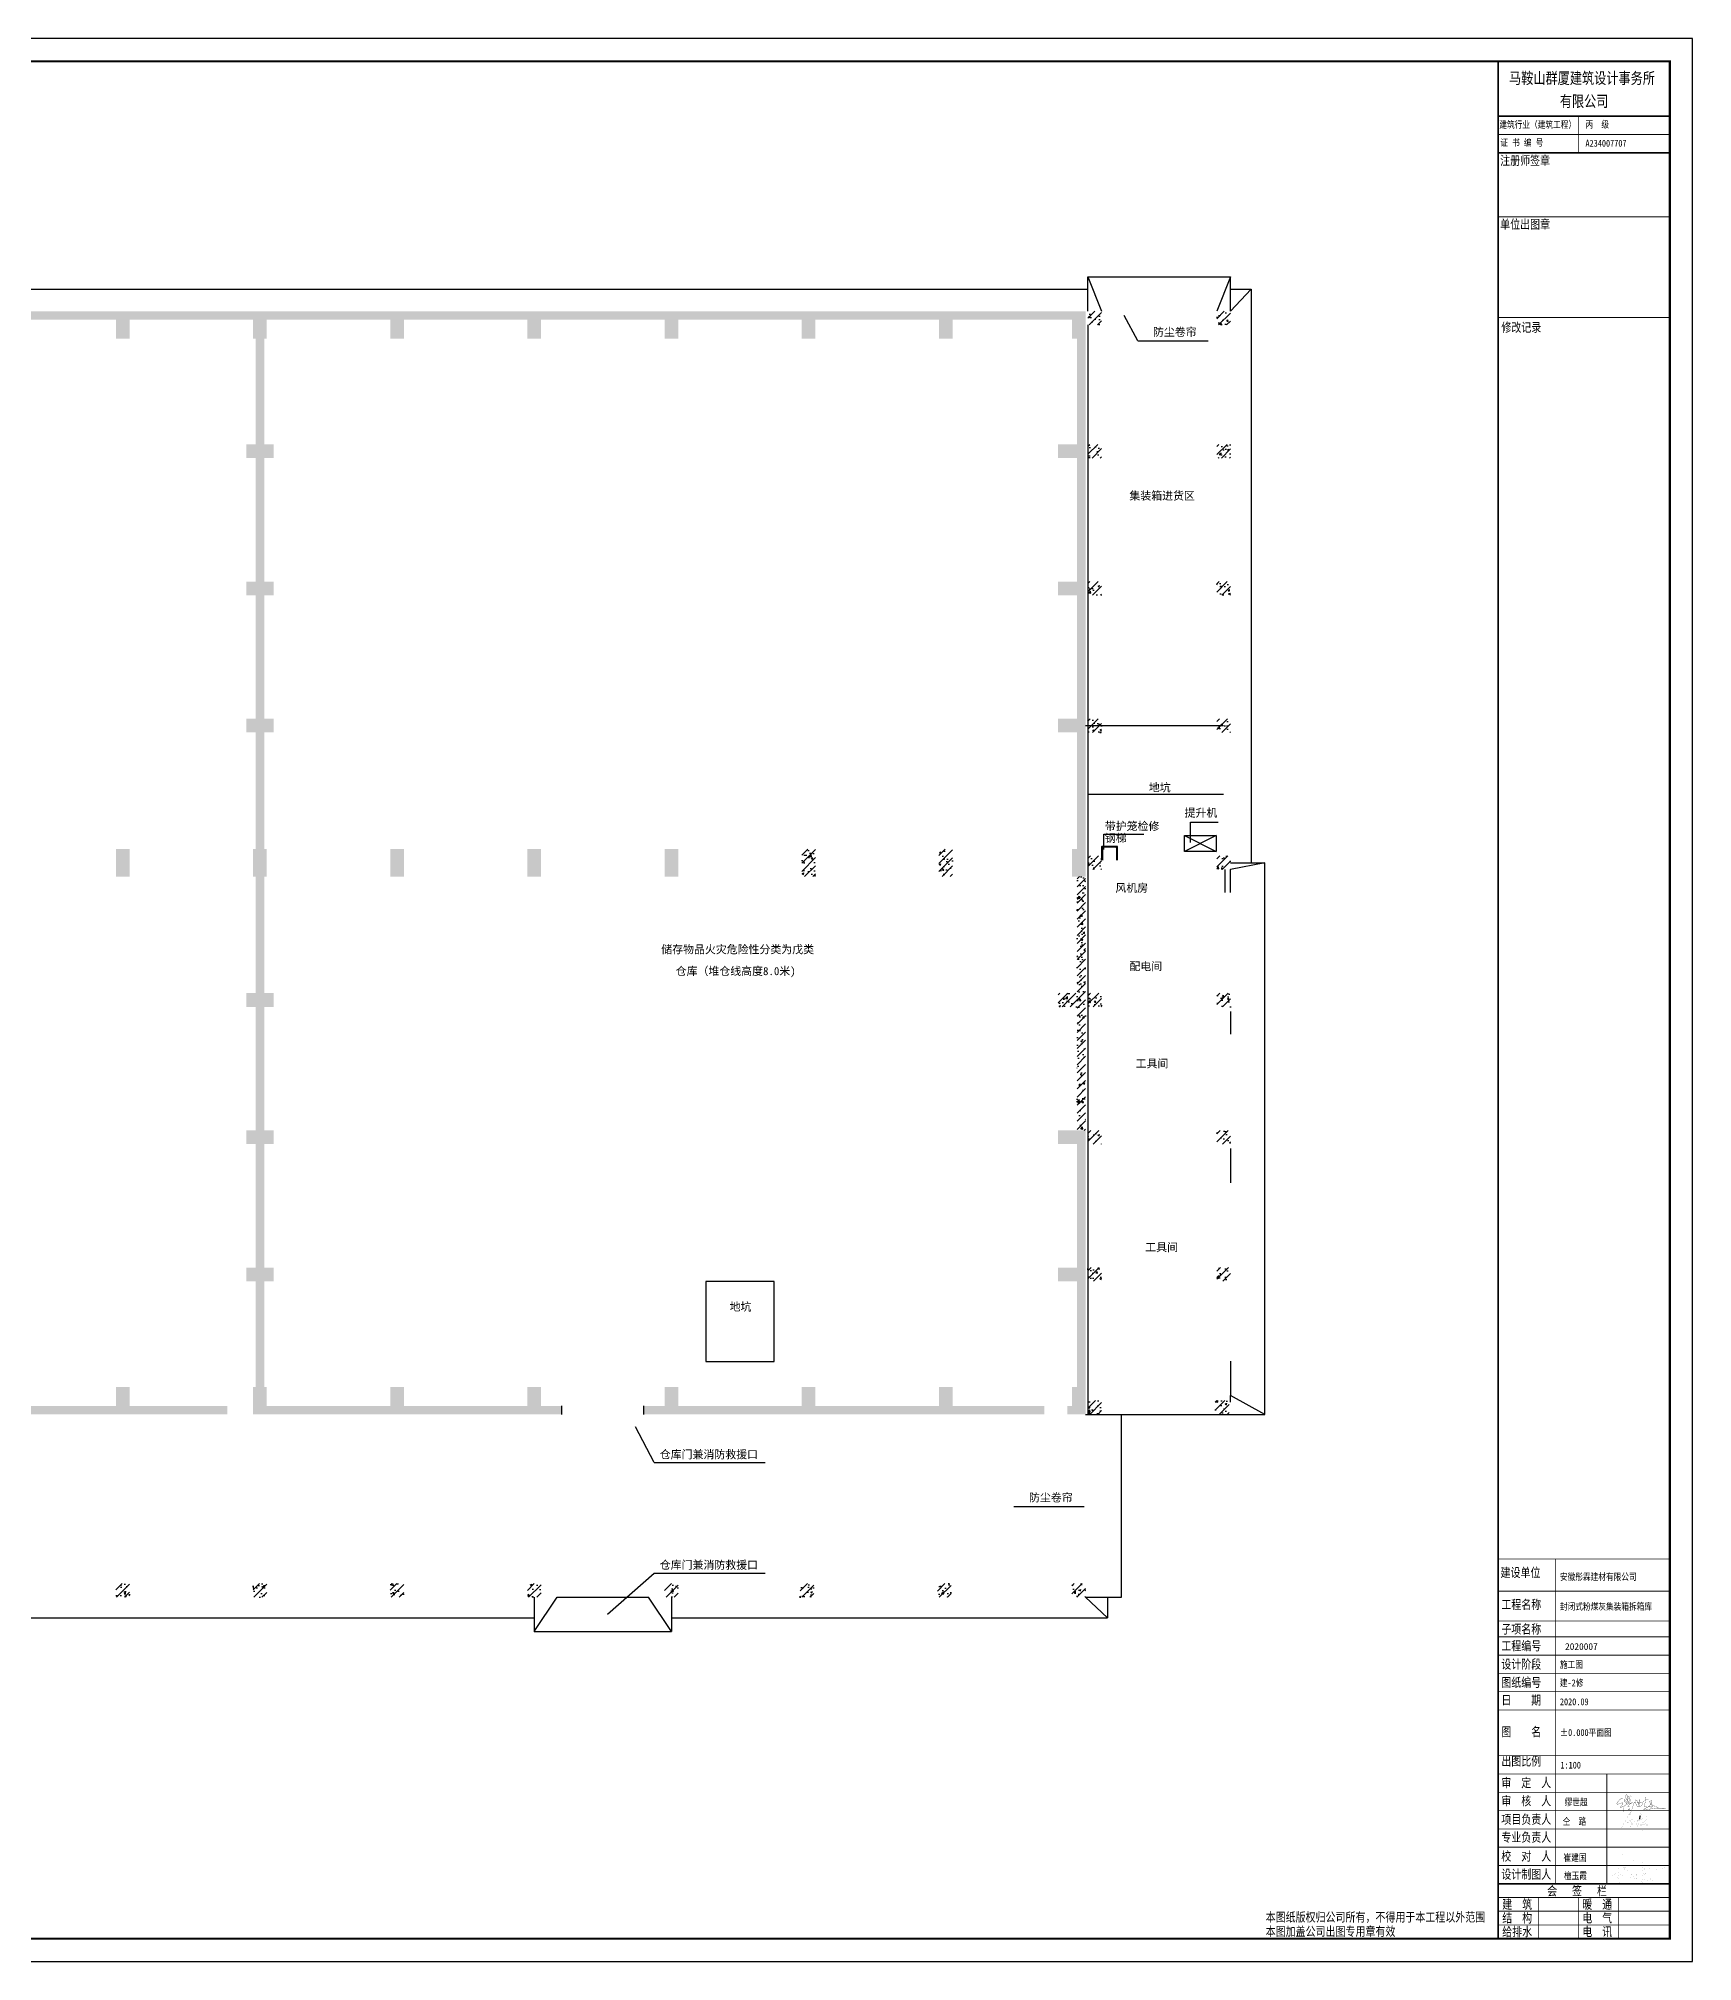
# Model space of a CAD drawing. Extents: x -405456 to 360097, y -329918 to 177160.
# Drawn here: x 287733 to 360097, y -17362 to 66738 of the extents above; entities that cross this region are included whole.
import ezdxf

# ---------------------------------------------------------------- set-up
doc = ezdxf.new("R2010")
doc.units = 0
doc.header["$LTSCALE"] = 1000
doc.header["$MEASUREMENT"] = 0
doc.layers.add('PUB_TITLE', color=4, linetype='Continuous')
doc.layers.add('图签', color=120, linetype='Continuous')
doc.styles.add('-宋体', font='', dxfattribs={"width": 0.8})
doc.styles.get("Standard").update_dxf_attribs({"font": 'gbenor.shx', "bigfont": 'gbcbig.shx'})
doc.styles.add('图签', font='', dxfattribs={"width": 0.8})
doc.styles.get('-宋体').set_extended_font_data('SimSun')
doc.styles.get('图签').set_extended_font_data('SimSun')
pattern_1 = [(45, (182418.1, 855.4), (-176.7767, 176.7767), []), (50, (182418.1, 855.4), (717.2602, -62.7521), [75, -825]), (355, (182418.1, 855.4), (-138.7513, 752.192), [60, -660]), (100.4514, (182477.86, 850.2), (578.5094, 689.4395), [63.7402, -701.142]), (46.1842, (182418.1, 1055.4), (1067.241, -165.519), [112.5, -1237.5]), (96.6356, (182507, 1041.6), (934.663, 974.118), [95.61, -1051.713]), (351.1842, (182418.1, 1055.4), (934.662, 974.1186), [90, -990]), (21, (182518.1, 1005.4), (596.907, -402.6189), [75, -825]), (326, (182518.1, 1005.4), (243.3153, 725.15), [60, -660]), (71.4514, (182567.8, 971.85), (840.2226, 322.5305), [63.7402, -701.142]), (37.5, (182418.1, 855.4), (12.15986, 332.89385), [0, -652, 0, -670, 0, -662.5]), (7.5, (182418.1, 855.4), (263.0695, 394.4117), [0, -382, 0, -637, 0, -252.5]), (327.5, (182195.1, 855.4), (533.82244, -22.55487), [0, -250, 0, -780, 0, -1035]), (317.5, (182095.1, 855.4), (583.1862, 100.105), [0, -325, 0, -518, 0, -735])]
pattern_2 = [(45, (182353.1, 855.4), (-176.7767, 176.7767), []), (50, (182353.1, 855.4), (717.2602, -62.7521), [75, -825]), (355, (182353.1, 855.4), (-138.7513, 752.192), [60, -660]), (100.4514, (182412.86, 850.2), (578.5094, 689.4395), [63.7402, -701.142]), (46.1842, (182353.1, 1055.4), (1067.241, -165.519), [112.5, -1237.5]), (96.6356, (182442, 1041.6), (934.663, 974.118), [95.61, -1051.713]), (351.1842, (182353.1, 1055.4), (934.662, 974.1186), [90, -990]), (21, (182453.1, 1005.4), (596.907, -402.6189), [75, -825]), (326, (182453.1, 1005.4), (243.3153, 725.15), [60, -660]), (71.4514, (182502.8, 971.85), (840.2226, 322.5305), [63.7402, -701.142]), (37.5, (182353.1, 855.4), (12.15986, 332.89385), [0, -652, 0, -670, 0, -662.5]), (7.5, (182353.1, 855.4), (263.0695, 394.4117), [0, -382, 0, -637, 0, -252.5]), (327.5, (182130.1, 855.4), (533.82244, -22.55487), [0, -250, 0, -780, 0, -1035]), (317.5, (182030.1, 855.4), (583.1862, 100.105), [0, -325, 0, -518, 0, -735])]
pattern_3 = [(45, (-151088.64, 0), (-176.7767, 176.7767), []), (50, (-151088.64, 0), (717.2602, -62.7521), [75, -825]), (355, (-151088.64, 0), (-138.7513, 752.1921), [60, -660]), (100.4514, (-151028.9, -5.2), (578.5094, 689.4395), [63.7402, -701.1421]), (46.1842, (-151088.6, 200), (1067.241, -165.519), [112.5, -1237.5]), (96.6356, (-150999.7, 186.2), (934.6627, 974.1179), [95.6103, -1051.713]), (351.1842, (-151088.6, 200), (934.662, 974.1186), [90, -990]), (21, (-150988.64, 150), (596.90705, -402.6189), [75, -825]), (326, (-150988.64, 150), (243.3153, 725.15), [60, -660]), (71.4514, (-150938.9, 116.45), (840.2226, 322.5305), [63.7402, -701.1421]), (37.5, (-151088.64, 0), (12.15986, 332.89385), [0, -652, 0, -670, 0, -662.5]), (7.5, (-151088.64, 0), (263.06954, 394.4117), [0, -382, 0, -637, 0, -252.5]), (327.5, (-151311.64, 0), (533.82244, -22.55487), [0, -250, 0, -780, 0, -1035]), (317.5, (-151411.64, 0), (583.18617, 100.105), [0, -325, 0, -518, 0, -735])]

# ---------------------------------------------------------------- blocks, each defined once
blk = doc.blocks.new('0#竖图签')
at = {"layer": '图签'}
blk.add_line((-7500, 0), (0, 0), dxfattribs=at)
blk.add_lwpolyline([(-7500, 82100, 70, 70, 0), (-7500, 0, 40, 40, 0), (0, 0, 40, 40, 0), (0, 82100, 40, 40, 0), (-7500, 82100, 40, 40, 0), (-7500, 75299, 40, 40, 0)], format="xyseb", dxfattribs=at)
for points, const_width in [([(-7500, 79700), (0, 79700)], 70), ([(-4000, 79700), (-4000, 78100)], 35), ([(-7500, 78900), (0, 78900)], 35), ([(-7500, 78100), (0, 78100)], 70), ([(-7500, 75300), (0, 75300)], 35), ([(-7500, 70900), (0, 70900)], 35), ([(-7500, 70900), (0, 70900)], 35), ([(-7500, 16600), (0, 16600)], 35), ([(-5000, 16600), (-5000, 2400)], 35), ([(-7500, 15200), (0, 15200)], 35), ([(-7500, 13896), (0, 13896)], 35), ([(-7500, 13200), (0, 13200)], 35), ([(-7500, 12400), (0, 12400)], 35), ([(-7500, 11600), (0, 11600)], 35), ([(-7500, 10800), (0, 10800)], 35), ([(-7500, 10000), (0, 10000)], 35), ([(-7500, 8000), (0, 8000)], 35), ([(-7500, 7200), (0, 7200)], 35), ([(-2750, 7200), (-2750, 2400)], 35), ([(-7500, 6400), (0, 6400)], 35), ([(-7500, 5600), (0, 5600)], 35), ([(-7500, 4800), (0, 4800)], 35), ([(-7500, 4000), (0, 4000)], 35), ([(-7500, 3200), (0, 3200)], 35), ([(-7500, 2400), (0, 2400)], 70), ([(-7500, 2400), (0, 2400)], 35), ([(-7500, 1800), (0, 1800)], 35), ([(-5750, 0), (-5750, 1800)], 35), ([(-4000, 1800), (-4000, 0)], 35), ([(-2250, 1800), (-2250, 0)], 35), ([(-7500, 1200), (0, 1200)], 35), ([(-7500, 600), (0, 600)], 35), ([(-7500, 0), (0, 0)], 35)]:
    blk.add_lwpolyline(points, dxfattribs=dict(at, const_width=const_width))
at = {"layer": '图签', "style": '图签'}
for s, height, width, p in [('马鞍山群厦建筑设计事务所', 500, 0.78, (-7028, 81116)), ('有限公司', 500, 0.78, (-4808, 80106)), ('建筑行业（建筑工程） ', 300, 0.8, (-7454, 79185)), ('丙  级', 300, 0.8, (-3684, 79190)), ('  证 书 编 号', 300, 0.8, (-7767, 78395)), ('A234007707', 300, 0.8, (-3684, 78369)), ('注册师签章', 400, 0.8, (-7417, 77566)), ('单位出图章', 400, 0.8, (-7417, 74775)), ('修改记录', 400, 0.8, (-7365, 70269)), ('建设单位', 400, 0.8, (-7400, 15815)), ('工程名称', 400, 0.8, (-7365, 14415)), ('子项名称', 400, 0.8, (-7365, 13339)), ('工程编号', 400, 0.8, (-7365, 12607)), ('设计阶段', 400, 0.8, (-7365, 11807)), ('图纸编号', 400, 0.8, (-7365, 11007)), ('日    期', 400, 0.8, (-7365, 10237)), ('图    名', 400, 0.8, (-7365, 8852)), ('出图比例', 400, 0.8, (-7365, 7567)), ('审  定  人', 400, 0.8, (-7365, 6621)), ('审  核  人', 400, 0.8, (-7365, 5831)), ('项目负责人', 400, 0.8, (-7365, 5021)), ('专业负责人', 400, 0.8, (-7365, 4237)), ('校  对  人', 400, 0.8, (-7365, 3409)), ('设计制图人', 400, 0.8, (-7365, 2618)), ('建  筑', 400, 0.8, (-7325, 1305)), ('会   签   栏', 400, 0.8, (-5360, 1889)), ('暖  通', 400, 0.8, (-3825, 1305)), ('本图纸版权归公司所有，不得用于本工程以外范围', 400, 0.8, (-17674, 746)), ('结  构', 400, 0.8, (-7325, 705)), ('电  气', 400, 0.8, (-3825, 705)), ('本图加盖公司出图专用章有效', 400, 0.8, (-17674, 121)), ('给排水', 400, 0.8, (-7325, 105)), ('电  讯', 400, 0.8, (-3825, 105))]:
    blk.add_text(s, height=height, dxfattribs=dict(at, width=width)).set_placement(p)
blk = doc.blocks.new('11')
at = {"const_width": 9.8}
for points in [[(1649906, 20166), (1649863, 20182), (1649762, 20111), (1649691, 20015), (1649648, 19948), (1649677, 19916), (1649778, 19959), (1649899, 19994), (1649921, 19971), (1649921, 19935), (1649880, 19892), (1649825, 19814), (1649813, 19779), (1649825, 19769), (1649897, 19822), (1649970, 19840), (1649970, 19801), (1649932, 19608)], [(1649970, 19840), (1650001, 19863), (1649996, 19905), (1650003, 20128), (1650027, 20241), (1650057, 20332), (1650087, 20344), (1650108, 20295), (1650115, 20216), (1650063, 20127), (1650037, 20041), (1650064, 19970), (1650070, 19917), (1650001, 19863)], [(1650067, 19945), (1650133, 20000), (1650177, 19982), (1650240, 20048), (1650276, 20157), (1650277, 20267), (1650238, 20291), (1650169, 20279), (1650126, 20241), (1650115, 20216)], [(1650149, 20180), (1650191, 20220), (1650224, 20199), (1650221, 20144), (1650183, 20061), (1650146, 20032), (1650124, 20079), (1650124, 20132), (1650107, 20172)], [(1650170, 20200), (1650115, 20152)], [(1650886, 20252), (1650927, 20157), (1650914, 20044), (1650877, 19946), (1650852, 19842), (1650867, 19825), (1650982, 19851), (1651052, 19848), (1651046, 19818), (1650978, 19786), (1650863, 19729), (1650835, 19698), (1650828, 19681), (1651093, 19712), (1651455, 19759), (1651637, 19759), (1651819, 19731)], [(1650064, 19970), (1650087, 20048), (1650124, 20105), (1650089, 20171)], [(1650070, 19917), (1650214, 19959), (1650351, 20004)], [(1650351, 20004), (1650236, 19938), (1650186, 19900), (1650143, 19854), (1650135, 19840), (1650220, 19836), (1650214, 19762), (1650175, 19707), (1650162, 19681), (1650225, 19685), (1650267, 19651), (1650279, 19611), (1650264, 19565), (1650293, 19638), (1650416, 20004), (1650481, 20010), (1650736, 20020), (1650671, 20018), (1650649, 19885), (1650610, 19892), (1650587, 19965), (1650568, 20039), (1650519, 20104), (1650473, 20114), (1650480, 20045), (1650493, 19942), (1650531, 19853), (1650577, 19828), (1650675, 19831), (1650748, 19879), (1650790, 20010), (1650837, 20063), (1650954, 20120), (1651027, 20136)], [(1650603, 19915), (1650632, 20044), (1650648, 20121), (1650667, 20084), (1650671, 20018)], [(1651236, 19859), (1651046, 19818), (1651137, 19931), (1651204, 19877), (1651170, 20003), (1651182, 20089), (1651079, 20053), (1651098, 20000), (1651154, 19960), (1651112, 19900)], [(1651819, 19731), (1651502, 19759), (1651242, 19873), (1651214, 19814), (1651130, 19759), (1651143, 19719)]]:
    blk.add_lwpolyline(points, dxfattribs=at)
blk = doc.blocks.new('9')
blk.add_line((102146, 74831), (101657, 72045))
at = {"const_width": 50}
for points in [[(86440, 64465), (93649, 77517), (93294, 75200), (96276, 72187), (91695, 70506), (90606, 69586), (90911, 68858), (92628, 69656), (94120, 69990), (94859, 69715), (95217, 69015), (94800, 67744), (93324, 65239), (97646, 70339), (98740, 69065), (99858, 71215), (100523, 71343), (100027, 70127), (98825, 67243)], [(98825, 67243), (99886, 68741), (100905, 68770), (100053, 66278)], [(99426, 68685), (98843, 69263)], [(101361, 70467), (101034, 71129), (100523, 71343), (101657, 72045), (104315, 73386), (106829, 74015), (108213, 74223), (108905, 73843), (108576, 72858), (107435, 71285), (105404, 69836), (103618, 68400), (102552, 67530), (102552, 66987), (103077, 67023), (104392, 67592), (105627, 68009), (107264, 68313), (108008, 67891), (108162, 67268), (107370, 65715), (105147, 63439), (103745, 62393)], [(100905, 68770), (101361, 70467), (102138, 70843), (103960, 72419), (104315, 73386), (104585, 74207), (104732, 75333), (104487, 75859), (103457, 75823), (102244, 75565), (102146, 74831), (102775, 78245)]]:
    blk.add_lwpolyline(points, dxfattribs=at)
blk = doc.blocks.new('ccjjgg')
at = {"const_width": 100}
for points in [[(1391860, 954457), (1401799, 984946), (1415207, 999023), (1442703, 986308), (1449066, 964738), (1453291, 918290), (1442668, 874201), (1440371, 826603), (1412458, 850089), (1379404, 891190), (1331658, 882383), (1282444, 847887), (1247185, 805319), (1237636, 766420), (1258938, 757613), (1350022, 780365), (1401440, 803117), (1437517, 829005), (1502807, 836144), (1607847, 872842), (1624442, 878639), (1502807, 836144), (1401440, 803117), (1438510, 771123), (1373339, 717131), (1330235, 672305), (1305494, 640992), (1194160, 619567), (1112515, 602263), (888230, 470430), (1100508, 595206), (1198176, 598260), (1248919, 553678), (1288189, 490215), (1272639, 206660), (1288189, 490215), (1305494, 640992), (1462386, 675870), (1500086, 704447), (1438510, 771123), (1500086, 704447), (1691376, 723059), (1500086, 704447), (1497846, 631437), (1489776, 517347), (1475000, 476747), (1579356, 525652), (1633843, 516425), (1475000, 334644), (1633843, 516425), (1722897, 659913), (1763098, 720574), (1814784, 753364), (1908312, 777956), (1896005, 804188), (1870572, 824681), (1843499, 805827), (1831192, 748445), (1838576, 681226), (1864009, 660733), (1931283, 658274), (1909953, 721394), (1908312, 777956), (1908312, 777956), (1937026, 799269), (1972304, 796810), (1985431, 764840), (1968202, 715656), (1955076, 687784), (1931283, 658274), (1900108, 638600), (1853344, 612368), (1857446, 590235), (1879597, 545969), (1914055, 481209), (1917336, 546789), (1931283, 598432), (1914875, 629583), (1853344, 612368), (1879597, 545969), (1839632, 522985), (1769851, 517799), (1746206, 520680), (1878586, 465533), (1951323, 423798), (2003317, 549233), (2039576, 650157), (2045403, 670859), (2087489, 608105), (2096828, 504643), (2093582, 406305), (2092775, 381865), (2198590, 416426), (2282904, 425106), (2270640, 439913), (2248157, 466973), (2203519, 468429), (2205457, 506500), (2176396, 540699), (2180916, 588449), (2221602, 616841), (2255183, 609097), (2246142, 534247), (2179598, 536931), (2155608, 675594), (2190703, 722892), (2241049, 720710), (2251131, 700965), (2257181, 669535), (2255183, 609097), (2246142, 534247), (2203519, 468429), (2269320, 484334), (2356371, 507224), (2373781, 512717), (2323383, 583216), (2302128, 776576), (2313525, 826192), (2350971, 836766), (2378648, 821312), (2417722, 793657), (2438502, 683767), (2470906, 577952), (2468386, 413822), (2459139, 379944), (2394410, 409716)], [(2374888, 609904), (2391327, 579106), (2374888, 609904)]]:
    blk.add_lwpolyline(points, dxfattribs=at)
blk = doc.blocks.new('ee')
at = {"const_width": 0.875}
for points in [[(133402, -8296), (133607, -8267), (133798, -8191), (133916, -8138), (134030, -8114), (133922, -8137), (133881, -7954), (133930, -8228), (133892, -8317), (133835, -8452), (133857, -8457), (133911, -8395), (133927, -8274), (133960, -8249), (133993, -8133)], [(133927, -8274), (133941, -8581)], [(134102, -7813), (134161, -7903), (134024, -8000), (134042, -8025), (134067, -8051), (134049, -8124), (134074, -8284)], [(134161, -7903), (134134, -7956), (134269, -7923), (134300, -7935), (134249, -7981), (134170, -8020), (134095, -8037), (134073, -8058)], [(134074, -8284), (134080, -8144), (134137, -8110), (134173, -8080), (134231, -8064), (134273, -8064), (134333, -8071), (134372, -8111), (134381, -8145), (134358, -8183), (134334, -8230), (134285, -8265), (134235, -8279), (134200, -8287), (134178, -8383), (134191, -8409), (134200, -8443), (134125, -8511), (134343, -8493), (134394, -8480), (134399, -8410), (134421, -8314), (134457, -8228), (134500, -8156), (134599, -8121), (134666, -8106), (134705, -8106), (134705, -8126), (134705, -8172), (134686, -8219), (134640, -8243), (134589, -8262), (134560, -8290), (134540, -8319), (134519, -8346), (134519, -8372), (134537, -8362), (134571, -8341), (134599, -8322), (134612, -8295), (134626, -8276), (134640, -8257), (134677, -8241), (134687, -8241), (134686, -8268), (134657, -8321), (134613, -8400), (134577, -8466), (134572, -8498), (134640, -8459), (134731, -8372), (134772, -8290), (134786, -8262), (134762, -8250), (134796, -8234), (134832, -8155), (134852, -8125), (134935, -8093), (134942, -8010), (134961, -8171), (135023, -8196), (135019, -8242), (134983, -8251), (134935, -8257), (134962, -8286), (134966, -8332), (134943, -8340), (134914, -8340), (134897, -8329), (134895, -8388), (134909, -8453), (134919, -8541), (134941, -8574), (134950, -8541), (134953, -8491), (134958, -8454), (134990, -8391), (135012, -8384), (135011, -8437), (135006, -8466), (135017, -8476), (135024, -8444), (135030, -8425), (135038, -8399), (135040, -8294), (135052, -8258), (135058, -8209), (135071, -8185), (135103, -8182), (135116, -8209), (135110, -8265), (135111, -8310), (135144, -8343), (135233, -8328), (135286, -8354), (135318, -8378), (135313, -8415), (135296, -8447), (135249, -8474), (135205, -8488), (135144, -8492), (135114, -8478), (135091, -8444), (135082, -8420), (135135, -8423), (135176, -8429), (135223, -8442), (135273, -8451), (135325, -8464), (135358, -8473), (135383, -8486), (135401, -8513)], [(135081, -8013), (135030, -7971), (134989, -7943), (134931, -7932), (134880, -7902), (134881, -7880), (134931, -7868), (134967, -7875), (134982, -7884), (135001, -7912), (135034, -7955), (135117, -7969), (135164, -7975), (135193, -7977), (135342, -7923), (135626, -7860), (135759, -7841), (135864, -7830), (135935, -7848), (135951, -7881), (135933, -7921), (135817, -7966), (135732, -7989), (135645, -8002), (135407, -8020), (135340, -8009), (135266, -8000), (135187, -7979)], [(135052, -8183), (135079, -8067), (135081, -8013), (135018, -8033), (134969, -8017), (134943, -7988), (134942, -8010)], [(135184, -7976), (135081, -8013)]]:
    blk.add_lwpolyline(points, dxfattribs=at)

msp = doc.modelspace()

# ---------------------------------------------------------------- hatches: boundary and pattern name
h = msp.add_hatch()
h.set_pattern_fill('钢筋混凝土', color=256, scale=100, style=0)
h.set_pattern_definition(pattern_1)
h.paths.add_polyline_path([(291723.7, 54807.5), (291123.7, 54807.5), (291123.7, 53607.5), (291723.7, 53607.5)])
h.paths.add_polyline_path([(291123.7, 54807.5), (285723.7, 54807.5), (285723.7, 54437.5), (291123.7, 54437.5)])
h.paths.add_polyline_path([(285723.7, 54807.5), (285123.7, 54807.5), (285123.7, 53607.5), (285723.7, 53607.5)])
h.paths.add_polyline_path([(285123.7, 54807.5), (279723.7, 54807.5), (279723.7, 54437.5), (285123.7, 54437.5)])
h.paths.add_polyline_path([(279723.7, 54807.5), (279123.7, 54807.5), (279123.7, 53607.5), (279723.7, 53607.5)])
h.paths.add_polyline_path([(297123.7, 54807.5), (291723.7, 54807.5), (291723.7, 54437.5), (297123.7, 54437.5)])
h.paths.add_polyline_path([(297723.7, 54807.5), (297123.7, 54807.5), (297123.7, 53607.5), (297723.7, 53607.5)])
h.paths.add_polyline_path([(303123.7, 54807.5), (297723.7, 54807.5), (297723.7, 54437.5), (303123.7, 54437.5)])
h.paths.add_polyline_path([(303723.7, 54807.5), (303123.7, 54807.5), (303123.7, 53607.5), (303723.7, 53607.5)])
h = msp.add_hatch()
h.set_pattern_fill('钢筋混凝土', color=256, scale=100, style=0)
h.set_pattern_definition(pattern_1)
h.paths.add_polyline_path([(309723.7, 54807.5), (309123.7, 54807.5), (309123.7, 53607.5), (309723.7, 53607.5)])
h.paths.add_polyline_path([(309123.7, 54807.5), (303723.7, 54807.5), (303723.7, 54437.5), (309123.7, 54437.5)])
h.paths.add_polyline_path([(315123.7, 54807.5), (309723.7, 54807.5), (309723.7, 54437.5), (315123.7, 54437.5)])
h.paths.add_polyline_path([(321123.7, 54807.5), (315723.7, 54807.5), (315723.7, 54437.5), (321123.7, 54437.5)])
h.paths.add_polyline_path([(315723.7, 54807.5), (315123.7, 54807.5), (315123.7, 53607.5), (315723.7, 53607.5)])
h.paths.add_polyline_path([(321723.7, 54807.5), (321123.7, 54807.5), (321123.7, 53607.5), (321723.7, 53607.5)])
h.paths.add_polyline_path([(327123.7, 54807.5), (321723.7, 54807.5), (321723.7, 54437.5), (327123.7, 54437.5)])
h.paths.add_polyline_path([(327723.7, 54807.5), (327123.7, 54807.5), (327123.7, 53607.5), (327723.7, 53607.5)])
h.paths.add_polyline_path([(332943.7, 54807.5), (327723.7, 54807.5), (327723.7, 54437.5), (332943.7, 54437.5)])
h = msp.add_hatch()
h.set_pattern_fill('钢筋混凝土', color=256, scale=100, style=0)
h.set_pattern_definition(pattern_1)
h.paths.add_polyline_path([(333543.7, 54807.5), (332943.7, 54807.5), (332943.7, 53607.5), (333543.7, 53607.5)])
h.paths.add_polyline_path([(333543.7, 53607.5), (333173.7, 53607.5), (333173.7, 48987.5), (333543.7, 48987.5)])
h.paths.add_polyline_path([(333543.7, 48987.5), (332343.7, 48987.5), (332343.7, 48387.5), (333543.7, 48387.5)])
h.paths.add_polyline_path([(333543.7, 42987.5), (332343.7, 42987.5), (332343.7, 42387.5), (333543.7, 42387.5)])
h.paths.add_polyline_path([(333543.7, 48387.5), (333173.7, 48387.5), (333173.7, 42987.5), (333543.7, 42987.5)])
h.paths.add_polyline_path([(333543.7, 36987.5), (332343.7, 36987.5), (332343.7, 36387.5), (333543.7, 36387.5)])
h.paths.add_polyline_path([(333543.7, 42387.5), (333173.7, 42387.5), (333173.7, 36987.5), (333543.7, 36987.5)])
h.paths.add_polyline_path([(333543.7, 36387.5), (333173.7, 36387.5), (333173.7, 31287.5), (333543.7, 31287.5)])
h.paths.add_polyline_path([(333543.7, 31287.5), (332943.7, 31287.5), (332943.7, 30087.5), (333543.7, 30087.5)])
h = msp.add_hatch()
h.set_pattern_fill('钢筋混凝土', color=256, scale=100, style=0)
h.set_pattern_definition([(45, (182353.1, 790.4), (-176.7767, 176.7767), []), (50, (182353.1, 790.4), (717.2602, -62.7521), [75, -825]), (355, (182353.1, 790.4), (-138.7513, 752.192), [60, -660]), (100.4514, (182412.86, 785.2), (578.5094, 689.4395), [63.7402, -701.142]), (46.1842, (182353.1, 990.4), (1067.241, -165.519), [112.5, -1237.5]), (96.6356, (182442, 976.6), (934.663, 974.118), [95.61, -1051.713]), (351.1842, (182353.1, 990.4), (934.662, 974.1186), [90, -990]), (21, (182453.1, 940.4), (596.907, -402.6189), [75, -825]), (326, (182453.1, 940.4), (243.3153, 725.15), [60, -660]), (71.4514, (182502.8, 906.85), (840.2226, 322.5305), [63.7402, -701.142]), (37.5, (182353.1, 790.4), (12.15986, 332.89385), [0, -652, 0, -670, 0, -662.5]), (7.5, (182353.1, 790.4), (263.0695, 394.4117), [0, -382, 0, -637, 0, -252.5]), (327.5, (182130.1, 790.4), (533.82244, -22.55487), [0, -250, 0, -780, 0, -1035]), (317.5, (182030.1, 790.4), (583.1862, 100.105), [0, -325, 0, -518, 0, -735])])
h.paths.add_polyline_path([(333643.7, 54207.5), (334243.7, 54207.5), (334243.7, 54807.5), (333643.7, 54807.5)])
h.paths.add_polyline_path([(339283.7, 54207.5), (339883.7, 54207.5), (339883.7, 54807.5), (339283.7, 54807.5)])
h = msp.add_hatch()
h.set_pattern_fill('钢筋混凝土', color=256, scale=100, style=0)
h.set_pattern_definition(pattern_3)
h.paths.add_polyline_path([(297238.7, 48987.5), (297608.7, 48987.5), (297608.7, 53607.5), (297238.7, 53607.5)])
h.paths.add_polyline_path([(296823.7, 48987.5), (296823.7, 48387.5), (298023.7, 48387.5), (298023.7, 48987.5)])
h.paths.add_polyline_path([(297608.7, 48387.5), (297238.7, 48387.5), (297238.7, 42987.5), (297608.7, 42987.5)])
h.paths.add_polyline_path([(298023.7, 42387.5), (298023.7, 42987.5), (296823.7, 42987.5), (296823.7, 42387.5)])
h.paths.add_polyline_path([(297608.7, 42387.5), (297238.7, 42387.5), (297238.7, 36987.5), (297608.7, 36987.5)])
h = msp.add_hatch()
h.set_pattern_fill('钢筋混凝土', color=256, scale=100, style=0)
h.set_pattern_definition(pattern_2)
h.paths.add_polyline_path([(333643.7, 48987.5), (333643.7, 48387.5), (334243.7, 48387.5), (334243.7, 48987.5)])
h.paths.add_polyline_path([(339283.7, 48987.5), (339283.7, 48387.5), (339883.7, 48387.5), (339883.7, 48987.5)])
h = msp.add_hatch()
h.set_pattern_fill('钢筋混凝土', color=256, scale=100, style=0)
h.set_pattern_definition(pattern_2)
h.paths.add_polyline_path([(333643.7, 42987.5), (333643.7, 42387.5), (334243.7, 42387.5), (334243.7, 42987.5)])
h.paths.add_polyline_path([(339283.7, 42987.5), (339283.7, 42387.5), (339883.7, 42387.5), (339883.7, 42987.5)])
h = msp.add_hatch()
h.set_pattern_fill('钢筋混凝土', color=256, scale=100, style=0)
h.set_pattern_definition(pattern_3)
h.paths.add_polyline_path([(297608.7, 36387.5), (297238.7, 36387.5), (297238.7, 31287.5), (297608.7, 31287.5)])
h.paths.add_polyline_path([(297238.7, 24987.5), (297608.7, 24987.5), (297608.7, 30087.5), (297238.7, 30087.5)])
h.paths.add_polyline_path([(296823.7, 24987.5), (296823.7, 24387.5), (298023.7, 24387.5), (298023.7, 24987.5)])
h.paths.add_polyline_path([(297608.7, 24387.5), (297238.7, 24387.5), (297238.7, 18987.5), (297608.7, 18987.5)])
h.paths.add_polyline_path([(296823.7, 18987.5), (296823.7, 18387.5), (298023.7, 18387.5), (298023.7, 18987.5)])
h.paths.add_polyline_path([(297608.7, 18387.5), (297238.7, 18387.5), (297238.7, 12987.5), (297608.7, 12987.5)])
h.paths.add_polyline_path([(298023.7, 12387.5), (298023.7, 12987.5), (296823.7, 12987.5), (296823.7, 12387.5)])
h.paths.add_polyline_path([(297608.7, 12387.5), (297238.7, 12387.5), (297238.7, 7767.5), (297608.7, 7767.5)])
h.paths.add_polyline_path([(298023.7, 36387.5), (298023.7, 36987.5), (296823.7, 36987.5), (296823.7, 36387.5)])
h = msp.add_hatch()
h.set_pattern_fill('钢筋混凝土', color=256, scale=100, style=0)
h.set_pattern_definition(pattern_2)
h.paths.add_polyline_path([(334243.7, 36987.5), (333643.7, 36987.5), (333643.7, 36387.5), (334243.7, 36387.5)])
h.paths.add_polyline_path([(339283.7, 36387.5), (339883.7, 36387.5), (339883.7, 36987.5), (339283.7, 36987.5)])
h = msp.add_hatch()
h.set_pattern_fill('钢筋混凝土', color=256, scale=100, style=0)
h.set_pattern_definition(pattern_1)
h.paths.add_polyline_path([(291723.7, 31287.5), (291123.7, 31287.5), (291123.7, 30087.5), (291723.7, 30087.5)])
h.paths.add_polyline_path([(297723.7, 31287.5), (297123.7, 31287.5), (297123.7, 30087.5), (297723.7, 30087.5)])
h.paths.add_polyline_path([(303723.7, 31287.5), (303123.7, 31287.5), (303123.7, 30087.5), (303723.7, 30087.5)])
h.paths.add_polyline_path([(309123.7, 30087.5), (309723.7, 30087.5), (309723.7, 31287.5), (309123.7, 31287.5)])
h.paths.add_polyline_path([(315723.7, 31287.5), (315123.7, 31287.5), (315123.7, 30087.5), (315723.7, 30087.5)])
h = msp.add_hatch()
h.set_pattern_fill('钢筋混凝土', color=256, scale=100, style=0)
h.set_pattern_definition(pattern_1)
h.paths.add_polyline_path([(321723.7, 31287.5), (321123.7, 31287.5), (321123.7, 30087.5), (321723.7, 30087.5)])
h.paths.add_polyline_path([(327123.7, 30087.5), (327723.7, 30087.5), (327723.7, 31287.5), (327123.7, 31287.5)])
h = msp.add_hatch()
h.set_pattern_fill('钢筋混凝土', color=256, scale=100, style=0)
h.set_pattern_definition(pattern_2)
h.paths.add_polyline_path([(339283.7, 30387.5), (339883.7, 30387.5), (339883.7, 30987.5), (339283.7, 30987.5)])
h.paths.add_polyline_path([(333643.7, 30987.5), (333643.7, 30387.5), (334243.7, 30387.5), (334243.7, 30987.5)])
h = msp.add_hatch()
h.set_pattern_fill('钢筋混凝土', color=256, scale=100, style=0)
h.set_pattern_definition(pattern_1)
h.paths.add_polyline_path([(333543.7, 24987.5), (332343.7, 24987.5), (332343.7, 24387.5), (333543.7, 24387.5)])
h.paths.add_polyline_path([(333543.7, 30087.5), (333173.7, 30087.5), (333173.7, 24987.5), (333543.7, 24987.5)])
h.paths.add_polyline_path([(333543.7, 24387.5), (333173.7, 24387.5), (333173.7, 18987.5), (333543.7, 18987.5)])
h = msp.add_hatch()
h.set_pattern_fill('钢筋混凝土', color=256, scale=100, style=0)
h.set_pattern_definition(pattern_2)
h.paths.add_polyline_path([(333643.7, 24987.5), (333643.7, 24387.5), (334243.7, 24387.5), (334243.7, 24987.5)])
h.paths.add_polyline_path([(339883.7, 24987.5), (339283.7, 24987.5), (339283.7, 24387.5), (339883.7, 24387.5)])
h = msp.add_hatch()
h.set_pattern_fill('钢筋混凝土', color=256, scale=100, style=0)
h.set_pattern_definition(pattern_3)
h.paths.add_polyline_path([(310623.7, 6937.5), (309723.7, 6937.5), (309723.7, 6567.5), (310623.7, 6567.5)])
h.paths.add_polyline_path([(309123.7, 6937.5), (303723.7, 6937.5), (303723.7, 6567.5), (309123.7, 6567.5)])
h.paths.add_polyline_path([(303723.7, 7767.5), (303123.7, 7767.5), (303123.7, 6567.5), (303723.7, 6567.5)])
h.paths.add_polyline_path([(303123.7, 6937.5), (297723.7, 6937.5), (297723.7, 6567.5), (303123.7, 6567.5)])
h.paths.add_polyline_path([(309723.7, 7767.5), (309123.7, 7767.5), (309123.7, 6567.5), (309723.7, 6567.5)])
h.paths.add_polyline_path([(315723.7, 7767.5), (315123.7, 7767.5), (315123.7, 6567.5), (315723.7, 6567.5)])
h.paths.add_polyline_path([(315123.7, 6937.5), (314223.7, 6937.5), (314223.7, 6567.5), (315123.7, 6567.5)])
h.paths.add_polyline_path([(321123.7, 6937.5), (315723.7, 6937.5), (315723.7, 6567.5), (321123.7, 6567.5)])
h.paths.add_polyline_path([(321723.7, 7767.5), (321123.7, 7767.5), (321123.7, 6567.5), (321723.7, 6567.5)])
h.paths.add_polyline_path([(327123.7, 6937.5), (321723.7, 6937.5), (321723.7, 6567.5), (327123.7, 6567.5)])
h.paths.add_polyline_path([(327723.7, 7767.5), (327123.7, 7767.5), (327123.7, 6567.5), (327723.7, 6567.5)])
h.paths.add_polyline_path([(331743.7, 6937.5), (327723.7, 6937.5), (327723.7, 6567.5), (331743.7, 6567.5)])
h.paths.add_polyline_path([(333543.7, 7767.5), (332943.7, 7767.5), (332943.7, 6567.5), (333543.7, 6567.5)])
h.paths.add_polyline_path([(332943.7, 6937.5), (332743.7, 6937.5), (332743.7, 6752.5), (332743.7, 6567.5), (332943.7, 6567.5)])
h.paths.add_polyline_path([(333543.7, 12387.5), (333173.7, 12387.5), (333173.7, 7767.5), (333543.7, 7767.5)])
h.paths.add_polyline_path([(333543.7, 12987.5), (332343.7, 12987.5), (332343.7, 12387.5), (333543.7, 12387.5)])
h.paths.add_polyline_path([(333543.7, 18387.5), (333173.7, 18387.5), (333173.7, 12987.5), (333543.7, 12987.5)])
h.paths.add_polyline_path([(333543.7, 18987.5), (332343.7, 18987.5), (332343.7, 18387.5), (333543.7, 18387.5)])
h = msp.add_hatch()
h.set_pattern_fill('钢筋混凝土', color=256, scale=100, style=0)
h.set_pattern_definition(pattern_2)
h.paths.add_polyline_path([(333643.7, 18987.5), (333643.7, 18387.5), (334243.7, 18387.5), (334243.7, 18987.5)])
h.paths.add_polyline_path([(339283.7, 18987.5), (339283.7, 18387.5), (339883.7, 18387.5), (339883.7, 18987.5)])
h = msp.add_hatch()
h.set_pattern_fill('钢筋混凝土', color=256, scale=100, style=0)
h.set_pattern_definition(pattern_2)
h.paths.add_polyline_path([(334243.7, 12987.5), (333643.7, 12987.5), (333643.7, 12387.5), (334243.7, 12387.5)])
h.paths.add_polyline_path([(339283.7, 12987.5), (339283.7, 12387.5), (339883.7, 12387.5), (339883.7, 12987.5)])
h = msp.add_hatch()
h.set_pattern_fill('钢筋混凝土', color=256, scale=100, style=0)
h.set_pattern_definition(pattern_3)
h.paths.add_polyline_path([(261723.7, 7767.5), (261123.7, 7767.5), (261123.7, 6567.5), (261723.7, 6567.5)])
h.paths.add_polyline_path([(267723.7, 7767.5), (267123.7, 7767.5), (267123.7, 6567.5), (267723.7, 6567.5)])
h.paths.add_polyline_path([(273723.7, 7767.5), (273123.7, 7767.5), (273123.7, 6567.5), (273723.7, 6567.5)])
h.paths.add_polyline_path([(279723.7, 7767.5), (279123.7, 7767.5), (279123.7, 6567.5), (279723.7, 6567.5)])
h.paths.add_polyline_path([(285723.7, 7767.5), (285123.7, 7767.5), (285123.7, 6567.5), (285723.7, 6567.5)])
h.paths.add_polyline_path([(291723.7, 7767.5), (291123.7, 7767.5), (291123.7, 6567.5), (291723.7, 6567.5)])
h.paths.add_polyline_path([(297723.7, 7767.5), (297123.7, 7767.5), (297123.7, 6567.5), (297723.7, 6567.5)])
h.paths.add_polyline_path([(296003.7, 6937.5), (291723.7, 6937.5), (291723.7, 6567.5), (296003.7, 6567.5)])
h.paths.add_polyline_path([(291123.7, 6937.5), (285723.7, 6937.5), (285723.7, 6567.5), (291123.7, 6567.5)])
h.paths.add_polyline_path([(285123.7, 6937.5), (279723.7, 6937.5), (279723.7, 6567.5), (285123.7, 6567.5)])
h.paths.add_polyline_path([(279123.7, 6937.5), (278223.7, 6937.5), (278223.7, 6567.5), (279123.7, 6567.5)])
h = msp.add_hatch()
h.set_pattern_fill('钢筋混凝土', color=256, scale=100, style=0)
h.set_pattern_definition([(45, (182353.1, 855.4), (-176.7767, 176.7767), []), (50, (182353.1, 855.4), (717.2602, -62.7521), [75, -825]), (355, (182353.1, 855.4), (-138.7513, 752.192), [60, -660]), (100.4514, (182412.86, 850.2), (578.5094, 689.4395), [63.7402, -701.142]), (46.1842, (182353.1, 1055.4), (1067.241, -165.519), [112.5, -1237.5]), (96.6356, (182442, 1041.6), (934.663, 974.118), [95.61, -1051.713]), (351.1842, (182353.1, 1055.4), (934.662, 974.1186), [90, -990]), (21, (182453.1, 1005.4), (596.907, -402.619), [75, -825]), (326, (182453.1, 1005.4), (243.3153, 725.15), [60, -660]), (71.4514, (182502.8, 971.85), (840.2226, 322.5305), [63.7402, -701.142]), (37.5, (182353.1, 855.4), (12.15986, 332.89385), [0, -652, 0, -670, 0, -662.5]), (7.5, (182353.1, 855.4), (263.0695, 394.4117), [0, -382, 0, -637, 0, -252.5]), (327.5, (182130.1, 855.4), (533.82244, -22.55487), [0, -250, 0, -780, 0, -1035]), (317.5, (182030.1, 855.4), (583.1862, 100.105), [0, -325, 0, -518, 0, -735])])
h.paths.add_polyline_path([(334243.7, 7167.5), (333643.7, 7167.5), (333643.7, 6567.5), (334243.7, 6567.5)])
h.paths.add_polyline_path([(339818.7, 7167.5), (339698.7, 7167.5), (339218.7, 7167.5), (339218.7, 6567.5), (339818.7, 6567.5)])
h = msp.add_hatch()
h.set_pattern_fill('钢筋混凝土', color=256, scale=100, style=0)
h.set_pattern_definition(pattern_1)
h.paths.add_polyline_path([(285723.7, -832.5), (285123.7, -832.5), (285123.7, -1432.5), (285723.7, -1432.5)])
h.paths.add_polyline_path([(291723.7, -832.5), (291123.7, -832.5), (291123.7, -1432.5), (291723.7, -1432.5)])
h = msp.add_hatch()
h.set_pattern_fill('钢筋混凝土', color=256, scale=100, style=0)
h.set_pattern_definition(pattern_1)
h.paths.add_polyline_path([(309123.7, -1432.5), (309723.7, -1432.5), (309723.7, -832.5), (309123.7, -832.5)])
h.paths.add_polyline_path([(303123.7, -832.5), (303123.7, -1432.5), (303723.7, -1432.5), (303723.7, -832.5)])
h.paths.add_polyline_path([(297123.7, -832.5), (297123.7, -1432.5), (297723.7, -1432.5), (297723.7, -832.5)])
h = msp.add_hatch()
h.set_pattern_fill('钢筋混凝土', color=256, scale=100, style=0)
h.set_pattern_definition(pattern_1)
h.paths.add_polyline_path([(315123.7, -832.5), (315123.7, -1432.5), (315723.7, -1432.5), (315723.7, -832.5)])
h = msp.add_hatch()
h.set_pattern_fill('钢筋混凝土', color=256, scale=100, style=0)
h.set_pattern_definition(pattern_2)
h.paths.add_polyline_path([(321658.7, -1432.5), (321658.7, -832.5), (321058.7, -832.5), (321058.7, -1432.5)])
h.paths.add_polyline_path([(327658.7, -1432.5), (327658.7, -832.5), (327058.7, -832.5), (327058.7, -1432.5)])
h.paths.add_polyline_path([(333543.7, -832.5), (332943.7, -832.5), (332943.7, -1432.5), (333543.7, -1432.5)])

# ---------------------------------------------------------------- linework, layer by layer
for p, q in [((224338.7, 55772.5), (333643.7, 55772.5)), ((333643.7, 54807.5), (333643.7, 56307.5)), ((333643.7, 56307.5), (339883.7, 56307.5)), ((333643.7, 56307.5), (334243.7, 54807.5)), ((339883.7, 56307.5), (339283.7, 54807.5)), ((339883.7, 54807.5), (339883.7, 56307.5)), ((339883.7, 55772.5), (340783.7, 55772.5)), ((340783.7, 55772.5), (339883.7, 54807.5)), ((340783.7, 55772.5), (340783.7, 30687.5)), ((333643.7, 54207.5), (333643.7, 6567.5)), ((335834.5, 53517.7), (335237.9, 54622.5)), ((335834.5, 53517.7), (338903.7, 53517.7)), ((333543.7, 36687.5), (339578.7, 36687.5)), ((333643.7, 33687.5), (339578.7, 33687.5)), ((338134.9, 31577.9), (338134.9, 32467.3)), ((338134.9, 32467.3), (339337.6, 32467.3)), ((334346.7, 31272.8), (334346.7, 31943.5)), ((334346.7, 31943.5), (336097, 31943.5)), ((337874.6, 31876.3), (339260.8, 31180.6)), ((339260.8, 31876.3), (337874.6, 31180.6)), ((334243.7, 30807.5), (334243.7, 30892.9)), ((339643.7, 29387.5), (339643.7, 30387.5)), ((339883.7, 30687.5), (341383.7, 30687.5)), ((341383.7, 30687.5), (339883.7, 30387.5)), ((339883.7, 29387.5), (339883.7, 30387.5)), ((341383.7, 6567.5), (341383.7, 30687.5)), ((339883.7, 24187.5), (339883.7, 23187.5)), ((339883.7, 18187.5), (339883.7, 16687.5)), ((339883.7, 8887.5), (339883.7, 7387.5)), ((341383.7, 6567.5), (339883.7, 7387.5)), ((339883.7, 7102.5), (339883.7, 7387.5)), ((333543.7, 6567.5), (341383.7, 6567.5)), ((335108.7, -1432.5), (335108.7, 6567.5)), ((314663.9, 4455.9), (319525.7, 4455.9)), ((330411.5, 2543), (333480.7, 2543)), ((312621.3, -2167.9), (314663.9, -376.6)), ((314663.9, -376.6), (319525.7, -376.6)), ((309423.7, -1432.5), (309423.7, -2932.5)), ((309423.7, -2932.5), (310423.7, -1432.5)), ((310423.7, -1432.5), (314423.7, -1432.5)), ((315423.7, -2932.5), (314423.7, -1432.5)), ((315423.7, -1432.5), (315423.7, -2932.5)), ((333543.7, -1432.5), (335108.7, -1432.5)), ((333543.7, -1432.5), (334508.7, -1432.5)), ((333543.7, -1432.5), (334508.7, -2332.5)), ((334508.7, -1432.5), (334508.7, -2332.5)), ((279423.7, -2332.5), (309423.7, -2332.5)), ((315423.7, -2332.5), (334508.7, -2332.5)), ((309423.7, -2932.5), (315423.7, -2932.5))]:
    msp.add_line(p, q)
at = {"color": 1}
for p, q in [((310623.7, 6567.5), (310623.7, 6937.5)), ((314223.7, 6567.5), (314223.7, 6937.5)), ((314663.9, 4455.9), (313848.7, 6021.3))]:
    msp.add_line(p, q, dxfattribs=at)
for points in [[(334943.7, 30807.5), (334943.7, 30807.5), (334943.7, 31377.5, 0.4142136), (334913.7, 31407.5), (334273.7, 31407.5, 0.4142136), (334243.7, 31377.5), (334243.7, 30807.5)], [(334903.7, 30807.5), (334903.7, 31337.5, 0.4142136), (334873.7, 31367.5), (334313.7, 31367.5, 0.4142136), (334283.7, 31337.5), (334283.7, 30807.5)]]:
    msp.add_lwpolyline(points, format="xyb")
for points in [[(337874.6, 31876.3), (339260.8, 31876.3), (339260.8, 31180.6), (337874.6, 31180.6)], [(319923.7, 12372.5), (316923.7, 12372.5), (316923.7, 8872.5), (319923.7, 8872.5)]]:
    msp.add_lwpolyline(points, close=True)
at = {"layer": 'PUB_TITLE'}
msp.add_lwpolyline([(211396.8, -17362.5), (360096.8, -17362.5), (360096.8, 66737.5), (211396.8, 66737.5)], close=True, dxfattribs=at)
at = {"layer": 'PUB_TITLE', "const_width": 100}
msp.add_lwpolyline([(213896.8, -16362.5), (359096.8, -16362.5), (359096.8, 65737.5), (213896.8, 65737.5)], close=True, dxfattribs=at)

# ---------------------------------------------------------------- block references
for name, p in [('0#竖图签', (359096.8, -16362.5)), ('11', (-1292870.5, -30410.1)), ('ee', (222959.9, -5329.3))]:
    msp.add_blockref(name, p)
for name, p, xscale, yscale, zscale in [('9', (352435.1, -14923.9), 0.05249999999068677, 0.05249999999068677, 0.05249999999999999), ('ccjjgg', (355612.4, -13470.7), 0.0009999999892897904, 0.001000000003841706, 0.001)]:
    msp.add_blockref(name, p, dxfattribs=dict(xscale=xscale, yscale=yscale, zscale=zscale))

# ---------------------------------------------------------------- texts
for s, insert, char_height, width, attachment_point in [('{\\fNSimSun|b0|i0|c134|p49;防尘卷帘}', (336490.8, 54078.1), 350, 6422.785, 1), ('{\\fNSimSun|b0|i0|c134|p49;集装箱进货区}', (335460.1, 46914.6), 350, 6422.785, 1), ('{\\fNSimSun|b0|i0|c134|p49;地坑}', (336310.6, 34156.6), 350, 6422.785, 1), ('{\\fNSimSun|b0|i0|c134|p49;提升机}', (337874, 33050.1), 350, 6422.785, 1), ('{\\fNSimSun|b0|i0|c134|p49;钢梯}', (334384.8, 31940.3), 350, 6422.785, 1), ('{\\fNSimSun|b0|i0|c134|p49;带护笼检修}', (334384.8, 32464.9), 350, 6422.785, 1), ('{\\fNSimSun|b0|i0|c134|p49;风机房}', (334846.7, 29762.8), 350, 6422.785, 1), ('{\\fNSimSun|b0|i0|c134|p49;储存物品火灾危险性分类为戊类}', (314980.7, 27075.8), 350, 8828.242, 1), ('{\\fNSimSun|b0|i0|c134|p49;仓库（堆仓线高度8.0米)}', (315612.6, 26126), 350, 6422.785, 1), ('{\\fNSimSun|b0|i0|c134|p49;配电间}', (335460.1, 26335.8), 350, 6422.785, 1), ('{\\fNSimSun|b0|i0|c134|p49;工具间}', (335731.8, 22081.1), 350, 6422.785, 1), ('{\\fNSimSun|b0|i0|c134|p49;工具间}', (336153.2, 14047.9), 350, 6422.785, 1), ('{\\fNSimSun|b0|i0|c134|p49;地坑}', (318928, 11447.6), 350, 6422.785, 3), ('{\\fNSimSun|b0|i0|c134|p49;仓库门兼消防救援口}', (314916.4, 4989.7), 350, 6422.785, 1), ('{\\fNSimSun|b0|i0|c134|p49;防尘卷帘}', (331067.8, 3103.4), 350, 6422.785, 1), ('{\\fNSimSun|b0|i0|c134|p49;仓库门兼消防救援口}', (314916.4, 157.2), 350, 6422.785, 1), ('{\\fNSimSun|b0|i0|c134|p49;\\W0.8;\\C7;安徽彤霖建材有限公司}', (354293.5, -720.9), 300, 7365.582, 7), ('{\\fNSimSun|b0|i0|c134|p49;\\W0.8;\\C7;\\P\\C256;封闭式粉煤灰集装箱拆箱库}', (354293.5, -2020.9), 300, 7365.582, 7), ('{\\fNSimSun|b0|i0|c134|p49;\\W0.8;\\C7;\\P\\C256;施工图}', (354293.5, -4558.8), 300, 7365.582, 7), ('{\\fNSimSun|b0|i0|c134|p49;2020007}', (354519.1, -3743.8), 300, 7365.582, 7), ('{\\fNSimSun|b0|i0|c134|p49;\\W0.8;\\C7;\\P\\C256;建-2修}', (354293.5, -5357.3), 300, 7365.582, 7), ('{\\fNSimSun|b0|i0|c134|p49;\\W0.8;\\C7;\\P\\C256;2020.09}', (354293.5, -6157.3), 300, 7365.582, 7), ('{\\fNSimSun|b0|i0|c134|p49;\\W0.8;\\C7;\\P\\C256;%%P0.000平面图}', (354293.5, -7530.3), 300, 7365.582, 7), ('{\\fNSimSun|b0|i0|c134|p49;\\W0.8;\\C7;\\P\\C256;1:100}', (354316.1, -8927.2), 300, 7365.582, 7)]:
    msp.add_mtext(s, dxfattribs=dict(insert=insert, char_height=char_height, width=width, attachment_point=attachment_point))
at = {"char_height": 300, "width": 4386.068, "attachment_point": 1, "style": '-宋体'}
for s, insert in [('缪世超', (354498.6, -10239.3)), ('仝  路', (354415.3, -11082.6)), ('{\\fNSimSun|b0|i0|c134|p49;崔建国}', (354451, -12669)), ('檀玉霞', (354469.5, -13459))]:
    msp.add_mtext(s, dxfattribs=dict(at, insert=insert))

doc.saveas('drawing.dxf')
